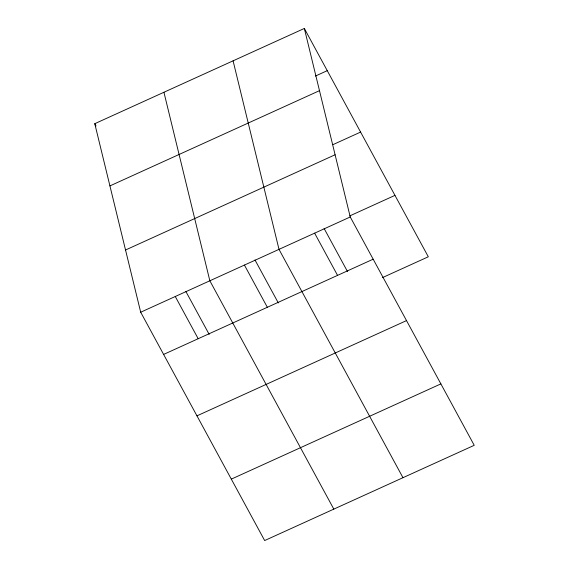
<?xml version="1.0" encoding="UTF-8"?>
<svg xmlns="http://www.w3.org/2000/svg" width="569" height="569" viewBox="0 0 569 569"><rect width="100%" height="100%" fill="white"/><g stroke="black" fill="none" stroke-linecap="round" stroke-linejoin="round"><path stroke-width="0.85" d="M304.337 28.45L350.248 216.974L474.226 445.307L264.663 540.55L140.692 312.217L94.774 123.693L304.337 28.45L428.308 256.783L382.396 277.651M315.375 76.061L327.253 70.663M109.924 185.907L319.486 90.663M332.893 144.675L360.604 132.079M125.536 250.004L335.098 154.761M349.835 215.871L394.964 195.366M140.692 312.217L350.248 216.974M163.609 354.43L373.172 259.187M196.959 415.847L406.515 320.603M231.313 479.126L440.875 383.89M324.131 228.51L347.474 271.505M314.629 233.162L337.545 275.375M402.973 477.69L279.002 249.357L233.084 60.833M254.969 259.941L278.319 302.936M244.421 265.069L267.338 307.281M333.818 509.12L209.847 280.787L163.929 92.263M94.774 123.693L96.026 125.998M185.814 291.371L209.164 334.366M175.266 296.499L198.183 338.711"/></g></svg>
